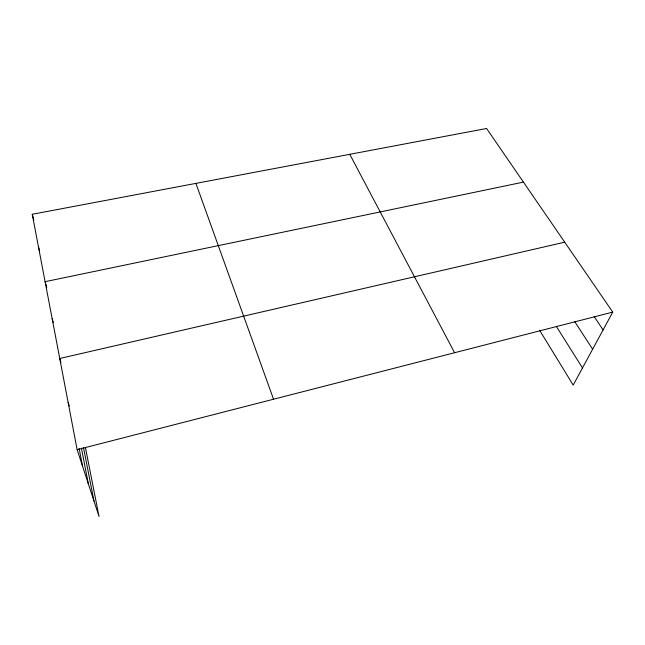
<?xml version="1.0" encoding="UTF-8"?>
<svg xmlns="http://www.w3.org/2000/svg" width="645" height="645" viewBox="0 0 645 645"><rect width="100%" height="100%" fill="white"/><g stroke="black" fill="none" stroke-linecap="round" stroke-linejoin="round"><path stroke-width="0.97" d="M85.398 447.453L99.04 516.516L77.142 449.678L32.25 214.277L486.588 128.484L612.75 312.099L573.203 385.089L539.631 330.288M77.142 449.678L612.75 312.099M564.714 242.189L59.751 358.483L60.92 362.28M523.442 182.116L45.102 281.68L46.787 287.38M594.222 316.639L603.091 329.926M574.687 321.533L592.634 349.227M556.369 326.443L582.491 367.948M349.767 154.316L454.604 352.726M195.903 183.374L273.544 399.231M68.12 402.383L69.281 406.036M52.181 318.791L53.293 322.5M38.474 246.914L39.595 250.784M32.25 214.277L33.846 219.881M83.519 447.719L93.977 501.052M81.415 448.138L88.381 483.992M79.141 448.436L82.568 466.23"/></g></svg>
